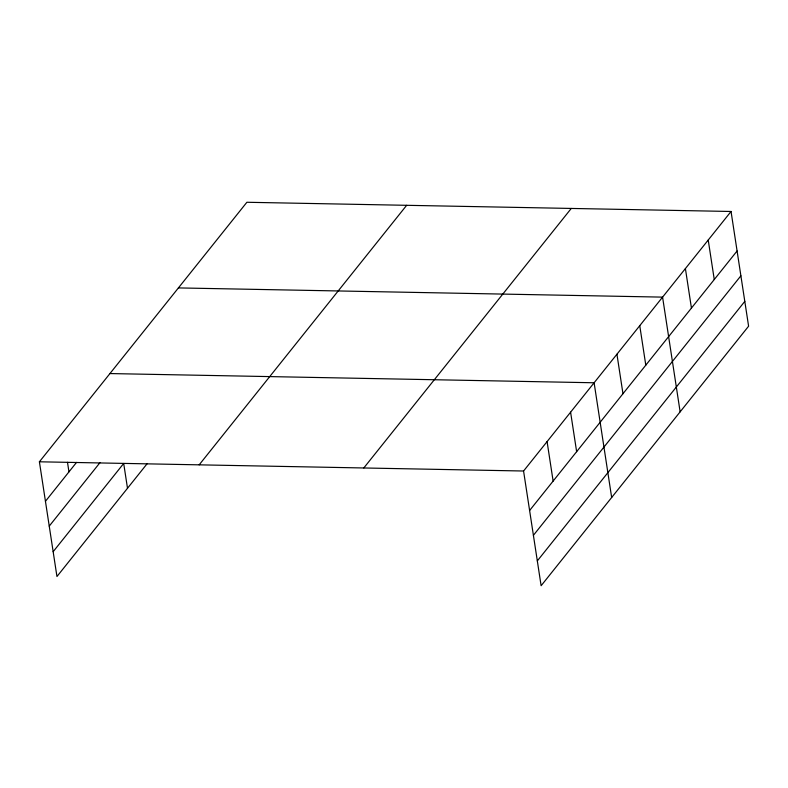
<?xml version="1.0" encoding="UTF-8"?>
<svg xmlns="http://www.w3.org/2000/svg" width="788" height="788" viewBox="0 0 788 788"><rect width="100%" height="100%" fill="white"/><g stroke="black" fill="none" stroke-linecap="round" stroke-linejoin="round"><path stroke-width="1.18" d="M147.277 463.531L56.953 576.52L39.4 461.798L246.88 202.27L731.047 211.479L748.6 326.202L541.12 585.73L523.567 471.017L731.047 211.479M45.448 501.296L76.544 462.389M49.24 526.118L100.066 462.546M53.16 551.689L123.696 463.452L127.498 488.274M199.177 464.841L406.657 205.313M363.79 467.974L571.27 208.446M529.605 510.506L737.085 250.978M533.407 535.328L740.887 275.8M537.317 560.908L744.798 301.38M178.413 287.916L662.58 297.125L680.133 411.848M109.946 373.561L594.113 382.771L611.665 497.494M39.4 461.798L523.567 471.017M708.225 240.035L714.263 279.523M685.402 268.58L691.44 308.078M639.757 325.68L645.796 365.169M616.935 354.226L622.973 393.724M570.591 412.183L576.639 451.682M547.079 441.595L553.127 481.094M67.492 462.31L68.96 471.884"/></g></svg>
